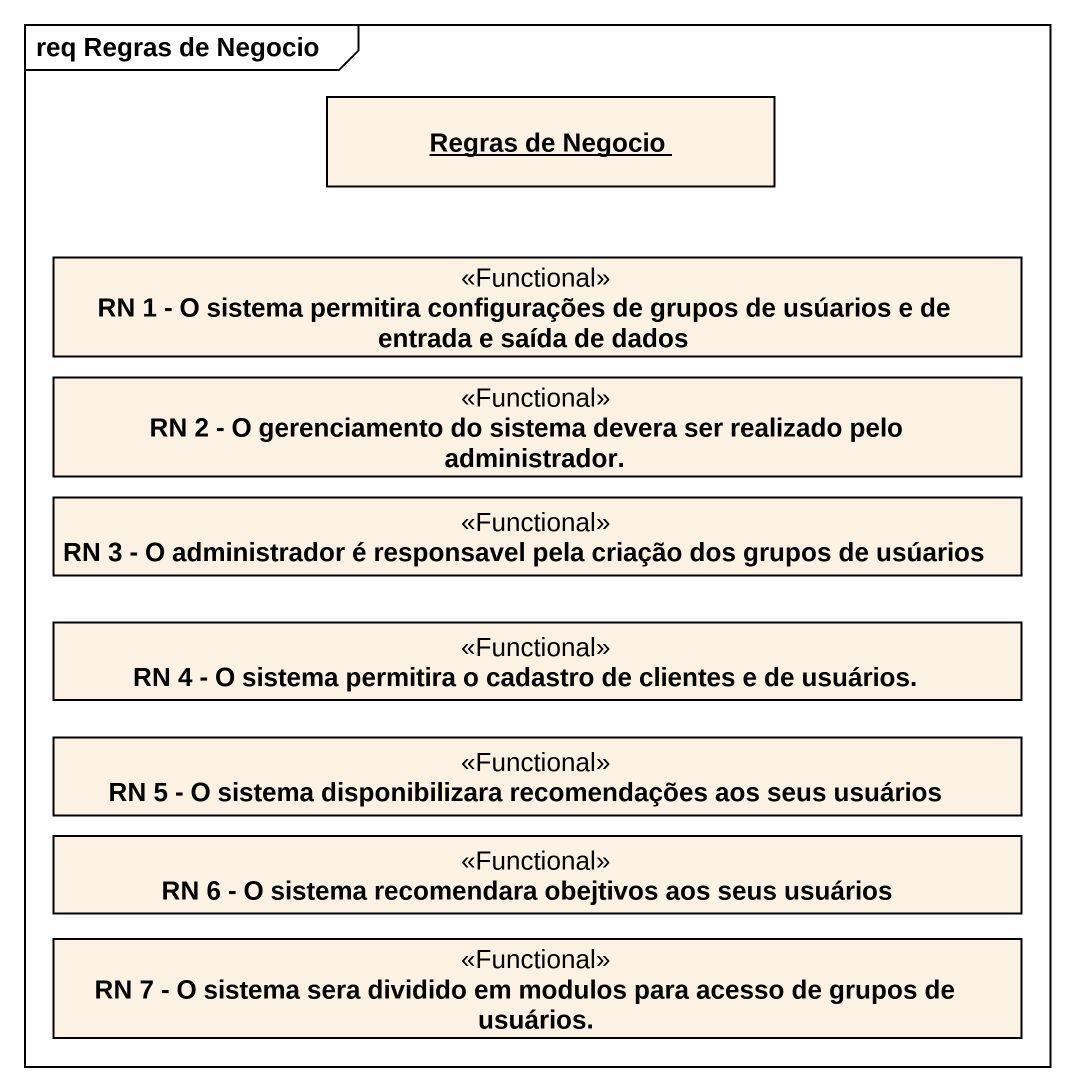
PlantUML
@startuml
mainframe req Regras de Negocio
hide circle
hide empty members
object "Regras de Negocio" as Regras_de_Negocio
class "RN 1 - O sistema permitira configurações de grupos de usúarios e de entrada e saída de dados" as RN_1_O_sistema_permitira <<Functional>>
class "RN 2 - O gerenciamento do sistema devera ser realizado pelo administrador." as RN_2_O_gerenciamento_do <<Functional>>
class "RN 3 - O administrador é responsavel pela criação dos grupos de usúarios" as RN_3_O_administrador_é <<Functional>>
class "RN 4 - O sistema permitira o cadastro de clientes e de usuários." as RN_4_O_sistema_permitira_o <<Functional>>
class "RN 5 - O sistema disponibilizara recomendações aos seus usuários" as RN_5_O_sistema <<Functional>>
class "RN 6 - O sistema recomendara obejtivos aos seus usuários" as RN_6_O_sistema_recomendara <<Functional>>
class "RN 7 - O sistema sera dividido em modulos para acesso de grupos de usuários." as RN_7_O_sistema_sera <<Functional>>
@enduml
